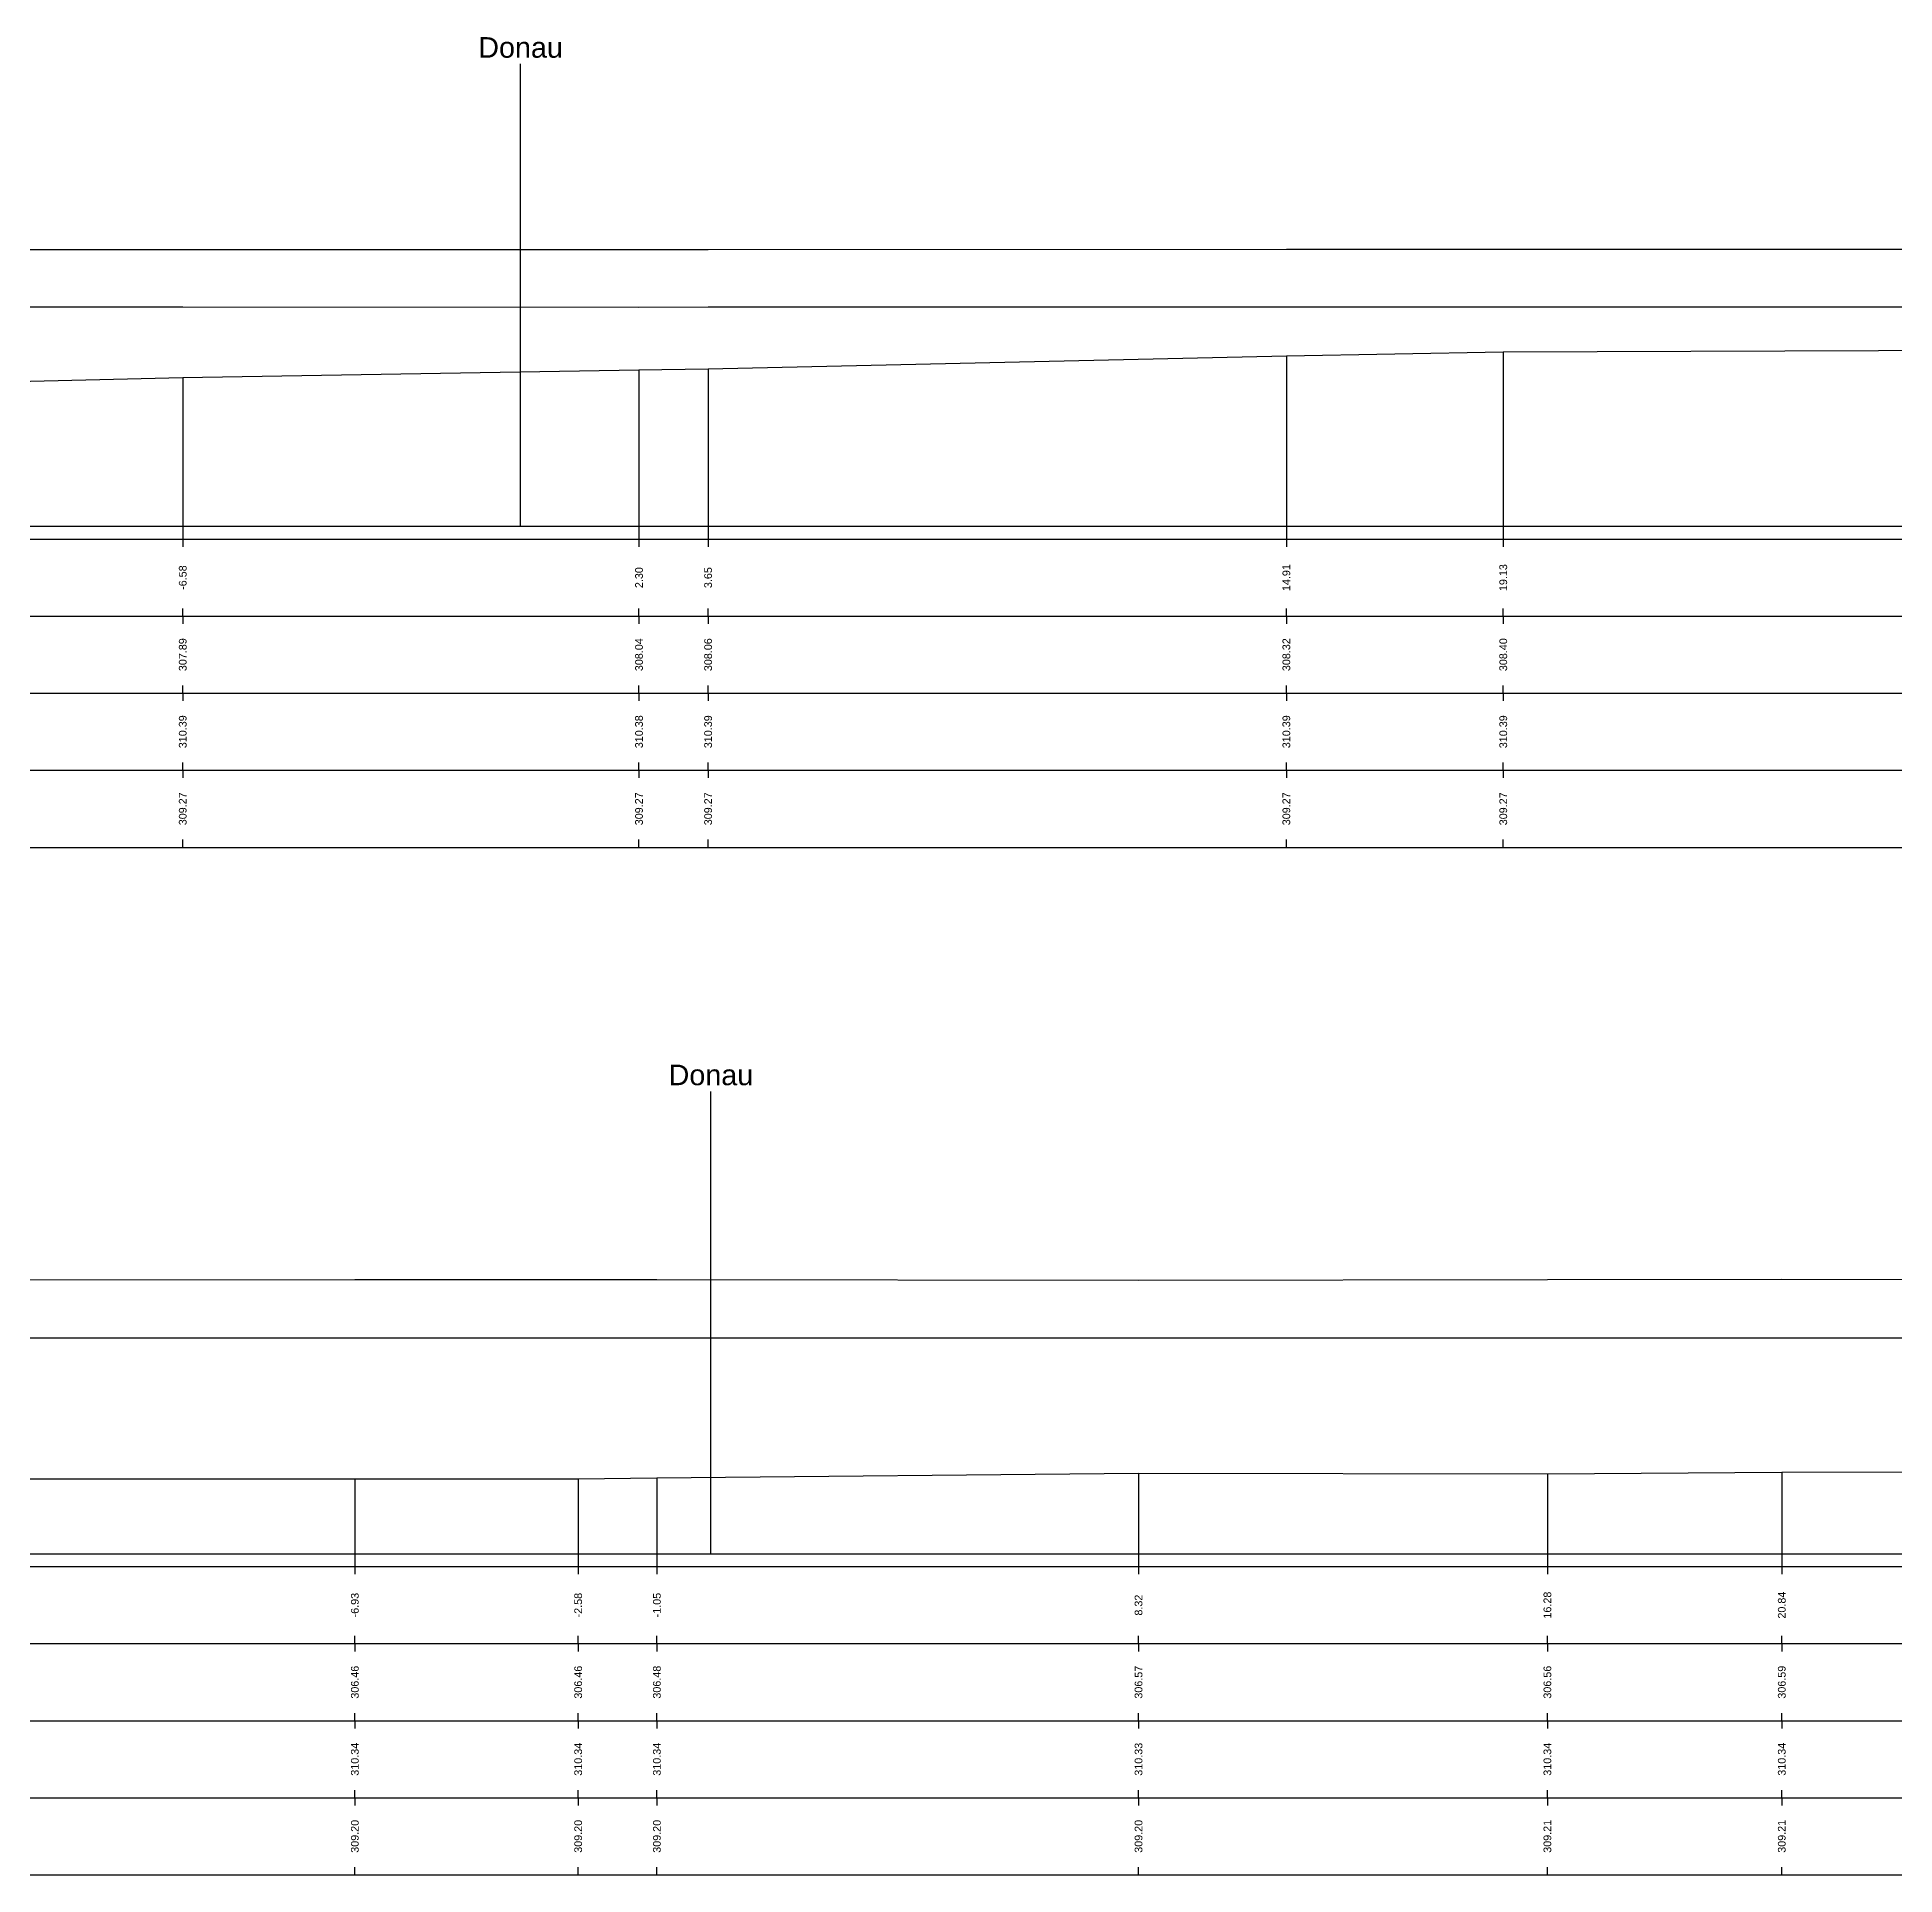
# Model space of a CAD drawing. Header units: millimetres. Extents: x -8 to 448, y 259 to 295.
# Drawn here: x 137.59 to 173.75, y 258.75 to 294.52 of the extents above; entities that cross this region are included whole.
import ezdxf
from ezdxf.enums import TextEntityAlignment as Align

# ---------------------------------------------------------------- set-up
doc = ezdxf.new("R2010")
doc.units = ezdxf.units.MM
doc.styles.get("Standard").update_dxf_attribs({"font": 'arial.ttf'})

msp = doc.modelspace()

# ---------------------------------------------------------------- linework, layer by layer
at = {"layer": 'axis', "color": 1}
for p, q in [((147.002, 285), (147.002, 294)), ((150.707, 265), (150.707, 274))]:
    msp.add_line(p, q, dxfattribs=at)
at = {"layer": 'band'}
for p, q in [((140.426, 284.75), (140.426, 284.6)), ((149.307, 284.75), (149.307, 284.6)), ((150.652, 284.75), (150.652, 284.6)), ((161.907, 284.75), (161.907, 284.6)), ((166.129, 284.75), (166.129, 284.6)), ((140.426, 283.25), (140.426, 283.4)), ((140.426, 283.25), (140.426, 283.1)), ((149.307, 283.25), (149.307, 283.4)), ((149.307, 283.25), (149.307, 283.1)), ((150.652, 283.25), (150.652, 283.4)), ((150.652, 283.25), (150.652, 283.1)), ((161.907, 283.25), (161.907, 283.4)), ((161.907, 283.25), (161.907, 283.1)), ((166.129, 283.25), (166.129, 283.4)), ((166.129, 283.25), (166.129, 283.1)), ((140.426, 281.75), (140.426, 281.9)), ((140.426, 281.75), (140.426, 281.6)), ((149.307, 281.75), (149.307, 281.9)), ((149.307, 281.75), (149.307, 281.6)), ((150.652, 281.75), (150.652, 281.9)), ((150.652, 281.75), (150.652, 281.6)), ((161.907, 281.75), (161.907, 281.9)), ((161.907, 281.75), (161.907, 281.6)), ((166.129, 281.75), (166.129, 281.9)), ((166.129, 281.75), (166.129, 281.6)), ((140.426, 280.25), (140.426, 280.4)), ((140.426, 280.25), (140.426, 280.1)), ((149.307, 280.25), (149.307, 280.4)), ((149.307, 280.25), (149.307, 280.1)), ((150.652, 280.25), (150.652, 280.4)), ((150.652, 280.25), (150.652, 280.1)), ((161.907, 280.25), (161.907, 280.4)), ((161.907, 280.25), (161.907, 280.1)), ((166.129, 280.25), (166.129, 280.4)), ((166.129, 280.25), (166.129, 280.1)), ((140.426, 278.75), (140.426, 278.9)), ((149.307, 278.75), (149.307, 278.9)), ((150.652, 278.75), (150.652, 278.9)), ((161.907, 278.75), (161.907, 278.9)), ((166.129, 278.75), (166.129, 278.9)), ((143.776, 264.75), (143.776, 264.6)), ((148.123, 264.75), (148.123, 264.6)), ((149.655, 264.75), (149.655, 264.6)), ((159.03, 264.75), (159.03, 264.6)), ((166.988, 264.75), (166.988, 264.6)), ((171.55, 264.75), (171.55, 264.6)), ((143.776, 263.25), (143.776, 263.4)), ((143.776, 263.25), (143.776, 263.1)), ((148.123, 263.25), (148.123, 263.4)), ((148.123, 263.25), (148.123, 263.1)), ((149.655, 263.25), (149.655, 263.4)), ((149.655, 263.25), (149.655, 263.1)), ((159.03, 263.25), (159.03, 263.4)), ((159.03, 263.25), (159.03, 263.1)), ((166.988, 263.25), (166.988, 263.4)), ((166.988, 263.25), (166.988, 263.1)), ((171.55, 263.25), (171.55, 263.4)), ((171.55, 263.25), (171.55, 263.1)), ((143.776, 261.75), (143.776, 261.9)), ((148.123, 261.75), (148.123, 261.9)), ((149.655, 261.75), (149.655, 261.9)), ((159.03, 261.75), (159.03, 261.9)), ((166.988, 261.75), (166.988, 261.9)), ((171.55, 261.75), (171.55, 261.9)), ((143.776, 261.75), (143.776, 261.6)), ((148.123, 261.75), (148.123, 261.6)), ((149.655, 261.75), (149.655, 261.6)), ((159.03, 261.75), (159.03, 261.6)), ((166.988, 261.75), (166.988, 261.6)), ((171.55, 261.75), (171.55, 261.6)), ((143.776, 260.25), (143.776, 260.4)), ((148.123, 260.25), (148.123, 260.4)), ((149.655, 260.25), (149.655, 260.4)), ((159.03, 260.25), (159.03, 260.4)), ((166.988, 260.25), (166.988, 260.4)), ((171.55, 260.25), (171.55, 260.4)), ((143.776, 260.25), (143.776, 260.1)), ((148.123, 260.25), (148.123, 260.1)), ((149.655, 260.25), (149.655, 260.1)), ((159.03, 260.25), (159.03, 260.1)), ((166.988, 260.25), (166.988, 260.1)), ((171.55, 260.25), (171.55, 260.1)), ((143.776, 258.75), (143.776, 258.9)), ((148.123, 258.75), (148.123, 258.9)), ((149.655, 258.75), (149.655, 258.9)), ((159.03, 258.75), (159.03, 258.9)), ((166.988, 258.75), (166.988, 258.9)), ((171.55, 258.75), (171.55, 258.9))]:
    msp.add_line(p, q, dxfattribs=at)
at = {"layer": 'frame'}
for p, q in [((0, 285), (448.327, 285)), ((-7.5, 284.75), (448.327, 284.75)), ((-7.5, 283.25), (448.327, 283.25)), ((-7.5, 281.75), (448.327, 281.75)), ((-7.5, 280.25), (448.327, 280.25)), ((-7.5, 278.75), (448.327, 278.75)), ((-7.5, 264.75), (382.486, 264.75)), ((0, 265), (382.486, 265)), ((-7.5, 263.25), (382.486, 263.25)), ((-7.5, 261.75), (382.486, 261.75)), ((-7.5, 260.25), (382.486, 260.25)), ((-7.5, 258.75), (382.486, 258.75))]:
    msp.add_line(p, q, dxfattribs=at)
at = {"layer": 'marker', "color": 253}
for p, q in [((161.907, 288.315), (161.907, 285)), ((166.129, 288.396), (166.129, 285)), ((140.426, 287.895), (140.426, 285)), ((149.307, 288.042), (149.307, 285)), ((150.652, 288.062), (150.652, 285)), ((140.426, 285), (140.426, 284.75)), ((149.307, 285), (149.307, 284.75)), ((150.652, 285), (150.652, 284.75)), ((161.907, 285), (161.907, 284.75)), ((166.129, 285), (166.129, 284.75)), ((159.03, 266.57), (159.03, 265)), ((166.988, 266.556), (166.988, 265)), ((171.55, 266.587), (171.55, 265)), ((143.776, 266.457), (143.776, 265)), ((148.123, 266.458), (148.123, 265)), ((149.655, 266.478), (149.655, 265)), ((143.776, 265), (143.776, 264.75)), ((148.123, 265), (148.123, 264.75)), ((149.655, 265), (149.655, 264.75)), ((159.03, 265), (159.03, 264.75)), ((166.988, 265), (166.988, 264.75)), ((171.55, 265), (171.55, 264.75))]:
    msp.add_line(p, q, dxfattribs=at)
at = {"layer": 'profile', "true_color": 0xff007f}
for points in [[(134.759, 290.389), (140.426, 290.388), (149.307, 290.385), (150.652, 290.386), (161.907, 290.393), (166.129, 290.39), (178.917, 290.39), (180.562, 290.39), (181.142, 290.39), (192.417, 290.383), (195.155, 290.386), (203.492, 290.396), (211.797, 290.382), (217.494, 290.377), (222.502, 290.387), (230.871, 290.402), (237.623, 290.386), (244.133, 290.373), (251.171, 290.392), (257.601, 290.398), (267.047, 290.384), (272.803, 290.388), (278.709, 290.394), (282.955, 290.389)], [(134.159, 270.329), (143.776, 270.338), (148.123, 270.341), (149.655, 270.34), (159.03, 270.328), (166.988, 270.339), (171.55, 270.344), (183.255, 270.327), (184.162, 270.327), (188.784, 270.329), (197.434, 270.337), (198.553, 270.332), (200.194, 270.339), (208.538, 270.345), (211.281, 270.32)]]:
    msp.add_lwpolyline(points, dxfattribs=at)
at = {"layer": 'profile'}
for points in [[(134.759, 287.762), (140.426, 287.895), (149.307, 288.042), (150.652, 288.062), (161.907, 288.315), (166.129, 288.396), (178.917, 288.438), (180.562, 288.441), (181.142, 288.444), (192.417, 288.547), (195.155, 288.566), (203.492, 288.641), (211.797, 288.706), (217.494, 288.738), (222.502, 288.795), (230.871, 288.868), (237.623, 288.923), (244.133, 288.979), (251.171, 289.036), (257.601, 289.092), (267.047, 289.169), (272.803, 289.219), (278.709, 289.266), (282.955, 289.301)], [(134.159, 266.46), (143.776, 266.457), (148.123, 266.458), (149.655, 266.478), (159.03, 266.57), (166.988, 266.556), (171.55, 266.587), (183.255, 266.606), (184.162, 266.599), (188.784, 266.601), (197.434, 266.588), (198.553, 266.607), (200.194, 266.658), (208.538, 266.862), (211.281, 266.588)]]:
    msp.add_lwpolyline(points, dxfattribs=at)
at = {"layer": 'profile', "true_color": 0x1d1dff}
for points in [[(134.759, 289.269), (140.426, 289.268), (149.307, 289.267), (150.652, 289.268), (161.907, 289.271), (166.129, 289.269), (178.917, 289.269), (180.562, 289.269), (181.142, 289.269), (192.417, 289.27), (195.155, 289.271), (203.492, 289.269), (211.797, 289.27), (217.494, 289.271), (222.502, 289.27), (230.871, 289.269), (237.623, 289.271), (244.133, 289.271), (251.171, 289.269), (257.601, 289.271), (267.047, 289.271), (272.803, 289.267), (278.709, 289.282)], [(134.159, 269.202), (143.776, 269.203), (148.123, 269.203), (149.655, 269.203), (159.03, 269.201), (166.988, 269.205), (171.55, 269.206), (183.255, 269.201), (184.162, 269.201), (188.784, 269.201), (197.434, 269.201), (198.553, 269.201), (200.194, 269.2), (208.538, 269.2), (211.281, 269.202)]]:
    msp.add_lwpolyline(points, dxfattribs=at)

# ---------------------------------------------------------------- texts
at = {"color": 1}
for p in [(147.002, 294), (150.707, 274)]:
    msp.add_text('Donau', height=0.4, dxfattribs=at).set_placement(p, align=Align.BOTTOM_CENTER)
for s, p in [('-6.58', (140.426, 284)), ('14.91', (161.907, 284)), ('19.13', (166.129, 284)), ('2.30', (149.307, 284)), ('3.65', (150.652, 284)), ('307.89', (140.426, 282.5)), ('308.04', (149.307, 282.5)), ('308.06', (150.652, 282.5)), ('308.32', (161.907, 282.5)), ('308.40', (166.129, 282.5)), ('-6.93', (143.776, 264)), ('-2.58', (148.123, 264)), ('-1.05', (149.655, 264)), ('8.32', (159.03, 264)), ('16.28', (166.988, 264)), ('20.84', (171.55, 264)), ('306.46', (143.776, 262.5)), ('306.46', (148.123, 262.5)), ('306.48', (149.655, 262.5)), ('306.57', (159.03, 262.5)), ('306.56', (166.988, 262.5)), ('306.59', (171.55, 262.5))]:
    msp.add_text(s, height=0.15, rotation=90).set_placement(p, align=Align.MIDDLE)
at = {"true_color": 0xff007f}
for s, p in [('310.39', (140.426, 281)), ('310.38', (149.307, 281)), ('310.39', (150.652, 281)), ('310.39', (161.907, 281)), ('310.39', (166.129, 281)), ('310.34', (143.776, 261)), ('310.34', (148.123, 261)), ('310.34', (149.655, 261)), ('310.33', (159.03, 261)), ('310.34', (166.988, 261)), ('310.34', (171.55, 261))]:
    msp.add_text(s, height=0.15, rotation=90, dxfattribs=at).set_placement(p, align=Align.MIDDLE)
at = {"true_color": 0x1d1dff}
for s, p in [('309.27', (140.426, 279.5)), ('309.27', (149.307, 279.5)), ('309.27', (150.652, 279.5)), ('309.27', (161.907, 279.5)), ('309.27', (166.129, 279.5)), ('309.20', (143.776, 259.5)), ('309.20', (148.123, 259.5)), ('309.20', (149.655, 259.5)), ('309.20', (159.03, 259.5)), ('309.21', (166.988, 259.5)), ('309.21', (171.55, 259.5))]:
    msp.add_text(s, height=0.15, rotation=90, dxfattribs=at).set_placement(p, align=Align.MIDDLE)

doc.saveas('drawing.dxf')
